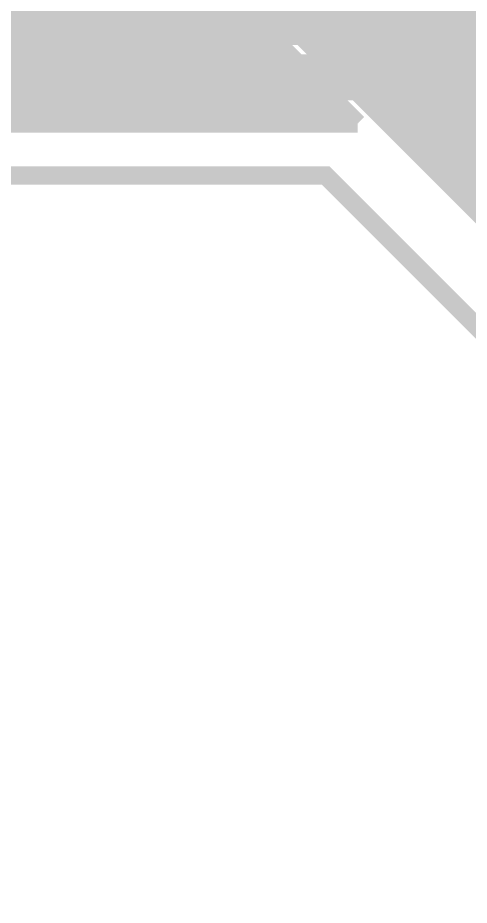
# Model space of a CAD drawing. Extents: x -5 to 157, y -120 to 103.
# Drawn here: x 82.55 to 88.78, y 18.92 to 31.18 of the extents above; entities that cross this region are included whole.
import ezdxf

# ---------------------------------------------------------------- set-up
doc = ezdxf.new("R2010")
doc.units = 0
doc.header["$MEASUREMENT"] = 0
for name, color, linetype in [('22-304-2_BOT', 7, 'CONTINUOUS'), ('22-304-2_DRD', 7, 'CONTINUOUS'), ('22-304-2_DRL', 2, 'CONTINUOUS'), ('22-304-2_IN1', 4, 'CONTINUOUS'), ('22-304-2_IN2', 3, 'CONTINUOUS'), ('22-304-2_TOP', 13, 'CONTINUOUS')]:
    doc.layers.add(name, color=color, linetype=linetype)

msp = doc.modelspace()

# ---------------------------------------------------------------- linework, layer by layer
at = {"layer": '22-304-2_BOT'}
for points, const_width in [([(34.96564, 32.42564), (34.96564, 31.45536), (36.83, 29.591), (41.275, 29.591), (43.688, 32.004), (86.106, 32.004), (91.567, 26.543), (91.567, 5.1689), (91.6559, 5.1689), (94.869, 5.1689), (100.33, 5.1689)], 1.27), ([(88.4936, 32.9184), (88.4936, 31.23184)], 0.254), ([(88.7222, 32.87522), (88.7222, 31.00324)], 0.254), ([(86.92134, 32.8041), (92.3671, 27.35834)], 0.254), ([(90.4113, 31.242), (88.48344, 31.242)], 0.254), ([(90.7796, 31.0134), (88.71204, 31.0134)], 0.254), ([(85.70722, 30.7848), (44.08424, 30.7848)], 0.254), ([(85.63102, 30.861), (44.16044, 30.861)], 0.254), ([(82.55, 30.861), (82.55, 29.718)], 0.254), ([(82.7786, 30.861), (82.7786, 29.718)], 0.254), ([(83.0072, 30.861), (83.0072, 29.718)], 0.254), ([(83.2358, 30.861), (83.2358, 29.718)], 0.254), ([(83.4644, 30.861), (83.4644, 29.718)], 0.254), ([(83.693, 30.861), (83.693, 29.718)], 0.254), ([(83.9216, 30.861), (83.9216, 29.718)], 0.254), ([(84.1502, 30.861), (84.1502, 29.718)], 0.254), ([(84.3788, 30.861), (84.3788, 29.718)], 0.254), ([(84.6074, 30.861), (84.6074, 29.718)], 0.254), ([(84.836, 30.861), (84.836, 29.718)], 0.254), ([(85.0646, 30.861), (85.0646, 29.718)], 0.254), ([(85.2932, 30.861), (85.2932, 29.718)], 0.254), ([(85.5218, 30.861), (85.5218, 29.718)], 0.254), ([(85.63102, 30.861), (86.77402, 29.718)], 0.254), ([(85.7504, 30.74162), (85.7504, 29.718)], 0.254), ([(85.93582, 30.5562), (43.85564, 30.5562)], 0.254), ([(85.979, 30.51302), (85.979, 29.718)], 0.254), ([(86.16442, 30.3276), (44.4754, 30.3276)], 0.254), ([(86.2076, 30.28442), (86.2076, 29.718)], 0.254), ([(86.39302, 30.099), (44.8437, 30.099)], 0.254), ([(86.4362, 30.05582), (86.4362, 29.718)], 0.254), ([(86.62162, 29.8704), (45.00626, 29.8704)], 0.254), ([(86.6648, 29.82722), (86.6648, 29.718)], 0.254), ([(86.77402, 29.718), (47.244, 29.718)], 0.254)]:
    msp.add_lwpolyline(points, dxfattribs=dict(at, const_width=const_width))
at = {"layer": '22-304-2_DRD', "const_width": 0.254}
msp.add_lwpolyline([(44.99864, -115.99926), (44.99864, 25.99944), (48.00092, 28.99918), (86.79942, 28.99918), (89.79916, 25.99944), (89.79916, -31.0007), (92.7989, -34.00044), (136.79932, -34.00044), (139.79906, -31.0007), (139.79906, 58.0009), (136.79932, 61.00064), (115.30076, 61.00064), (107.29976, 68.9991), (107.29976, 94.99854), (99.29876, 102.99954), (35.49904, 102.99954), (27.50058, 94.99854), (27.50058, 68.9991), (19.49958, 61.00064), (-1.99898, 61.00064), (-4.99872, 58.0009), (-4.99872, -2.99974), (18.00098, -25.99944), (18.00098, -115.99926)], dxfattribs=at)
at = {"layer": '22-304-2_DRL', "const_width": 0.254}
msp.add_lwpolyline([(44.99864, -115.99926), (44.99864, 25.99944), (48.00092, 28.99918), (86.79942, 28.99918), (89.79916, 25.99944), (89.79916, -31.0007), (92.7989, -34.00044), (136.79932, -34.00044), (139.79906, -31.0007), (139.79906, 58.0009), (136.79932, 61.00064), (115.30076, 61.00064), (107.29976, 68.9991), (107.29976, 94.99854), (99.29876, 102.99954), (35.49904, 102.99954), (27.50058, 94.99854), (27.50058, 68.9991), (19.49958, 61.00064), (-1.99898, 61.00064), (-4.99872, 58.0009), (-4.99872, -2.99974), (18.00098, -25.99944), (18.00098, -115.99926)], dxfattribs=at)
at = {"layer": '22-304-2_IN1', "const_width": 0.635}
msp.add_lwpolyline([(26.035, 10.668), (36.322, 10.668), (38.1, 8.89), (42.291, 8.89), (43.815, 10.414), (43.815, 26.797), (48.133, 31.115), (87.122, 31.115), (90.932, 27.305), (90.932, 15.367), (92.837, 13.462), (95.885, 13.462), (95.885, 13.335)], dxfattribs=at)
at = {"layer": '22-304-2_IN2'}
for points, const_width in [([(94.80042, -28.99918), (91.44, -25.63876), (91.44, 27.305), (86.24062, 32.50438), (86.24062, 36.85032)], 1.27), ([(84.836, 35.72764), (84.836, 29.718)], 0.254), ([(84.6074, 35.50412), (84.6074, 29.718)], 0.254), ([(84.3788, 35.35934), (84.3788, 29.718)], 0.254), ([(83.693, 35.20694), (83.693, 29.718)], 0.254), ([(83.9216, 35.2171), (83.9216, 29.718)], 0.254), ([(84.1502, 35.2679), (84.1502, 29.718)], 0.254), ([(83.4644, 33.82264), (83.4644, 29.718)], 0.254), ([(83.2358, 33.52546), (83.2358, 29.718)], 0.254), ([(83.0072, 33.37052), (83.0072, 29.718)], 0.254), ([(82.55, 33.26384), (82.55, 29.718)], 0.254), ([(82.7786, 33.28924), (82.7786, 29.718)], 0.254), ([(85.0646, 32.04464), (85.0646, 29.718)], 0.254), ([(85.2932, 31.67126), (85.2932, 29.718)], 0.254), ([(85.34654, 31.61284), (87.24138, 29.718)], 0.254), ([(85.5218, 31.43758), (85.5218, 29.718)], 0.254), ([(85.71738, 31.242), (41.44772, 31.242)], 0.254), ([(85.7504, 31.20898), (85.7504, 29.718)], 0.254), ([(85.94598, 31.0134), (41.23182, 31.0134)], 0.254), ([(85.979, 30.98038), (85.979, 29.718)], 0.254), ([(86.17458, 30.7848), (40.91686, 30.7848)], 0.254), ([(86.2076, 30.75178), (86.2076, 29.718)], 0.254), ([(86.40318, 30.5562), (40.28948, 30.5562)], 0.254), ([(86.4362, 30.52318), (86.4362, 29.718)], 0.254), ([(86.63178, 30.3276), (44.74972, 30.3276)], 0.254), ([(86.6648, 30.29458), (86.6648, 29.718)], 0.254), ([(86.86038, 30.099), (45.00118, 30.099)], 0.254), ([(86.8934, 30.06598), (86.8934, 29.718)], 0.254), ([(87.08898, 29.8704), (45.13834, 29.8704)], 0.254), ([(87.122, 29.83738), (87.122, 29.718)], 0.254), ([(87.24138, 29.718), (47.244, 29.718)], 0.254)]:
    msp.add_lwpolyline(points, dxfattribs=dict(at, const_width=const_width))
at = {"layer": '22-304-2_TOP'}
for points, const_width in [([(1.27, 14.73962), (1.27, 16.891), (18.288, 33.909), (25.4, 33.909), (28.829, 30.48), (41.656, 30.48), (42.799, 31.623), (88.392, 31.623), (92.202, 27.813), (92.202, 15.621), (95.758, 12.065), (103.759, 12.065), (105.283, 10.541), (130.73126, 10.541), (133.53034, 13.34008)], 0.762), ([(15.367, 3.175), (36.449, 3.175), (43.815, 10.541), (43.815, 26.543), (47.625, 30.353), (87.757, 30.353), (90.932, 27.178), (90.932, 7.874), (94.615, 4.191), (113.411, 4.191), (114.808, 2.794)], 0.635)]:
    msp.add_lwpolyline(points, dxfattribs=dict(at, const_width=const_width))

doc.saveas('drawing.dxf')
